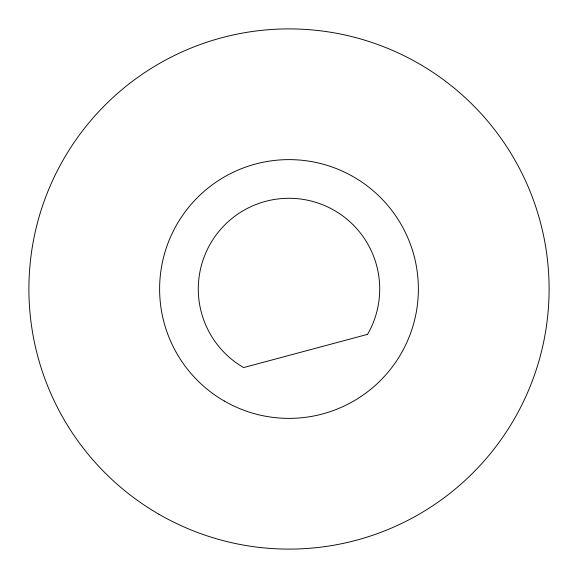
<?xml version="1.0" encoding="UTF-8"?>
<svg xmlns="http://www.w3.org/2000/svg" width="578" height="578" viewBox="0 0 578 578"><rect width="100%" height="100%" fill="white"/><g stroke="black" fill="none" stroke-linecap="round" stroke-linejoin="round"><path stroke-width="0.87" d="M367.565 334.359L243.641 367.565A90.724 90.724 0 0 1 210.435 243.641A90.724 90.724 0 0 1 334.359 210.435A90.724 90.724 0 0 1 367.565 334.359M224.307 401.045A129.378 129.378 0 0 0 418.378 289A129.378 129.378 0 0 0 224.307 176.955A129.378 129.378 0 0 0 224.307 401.045M158.95 514.254A260.1 260.1 0 0 0 549.1 289A260.1 260.1 0 0 0 158.95 63.746A260.1 260.1 0 0 0 158.95 514.254"/></g></svg>
